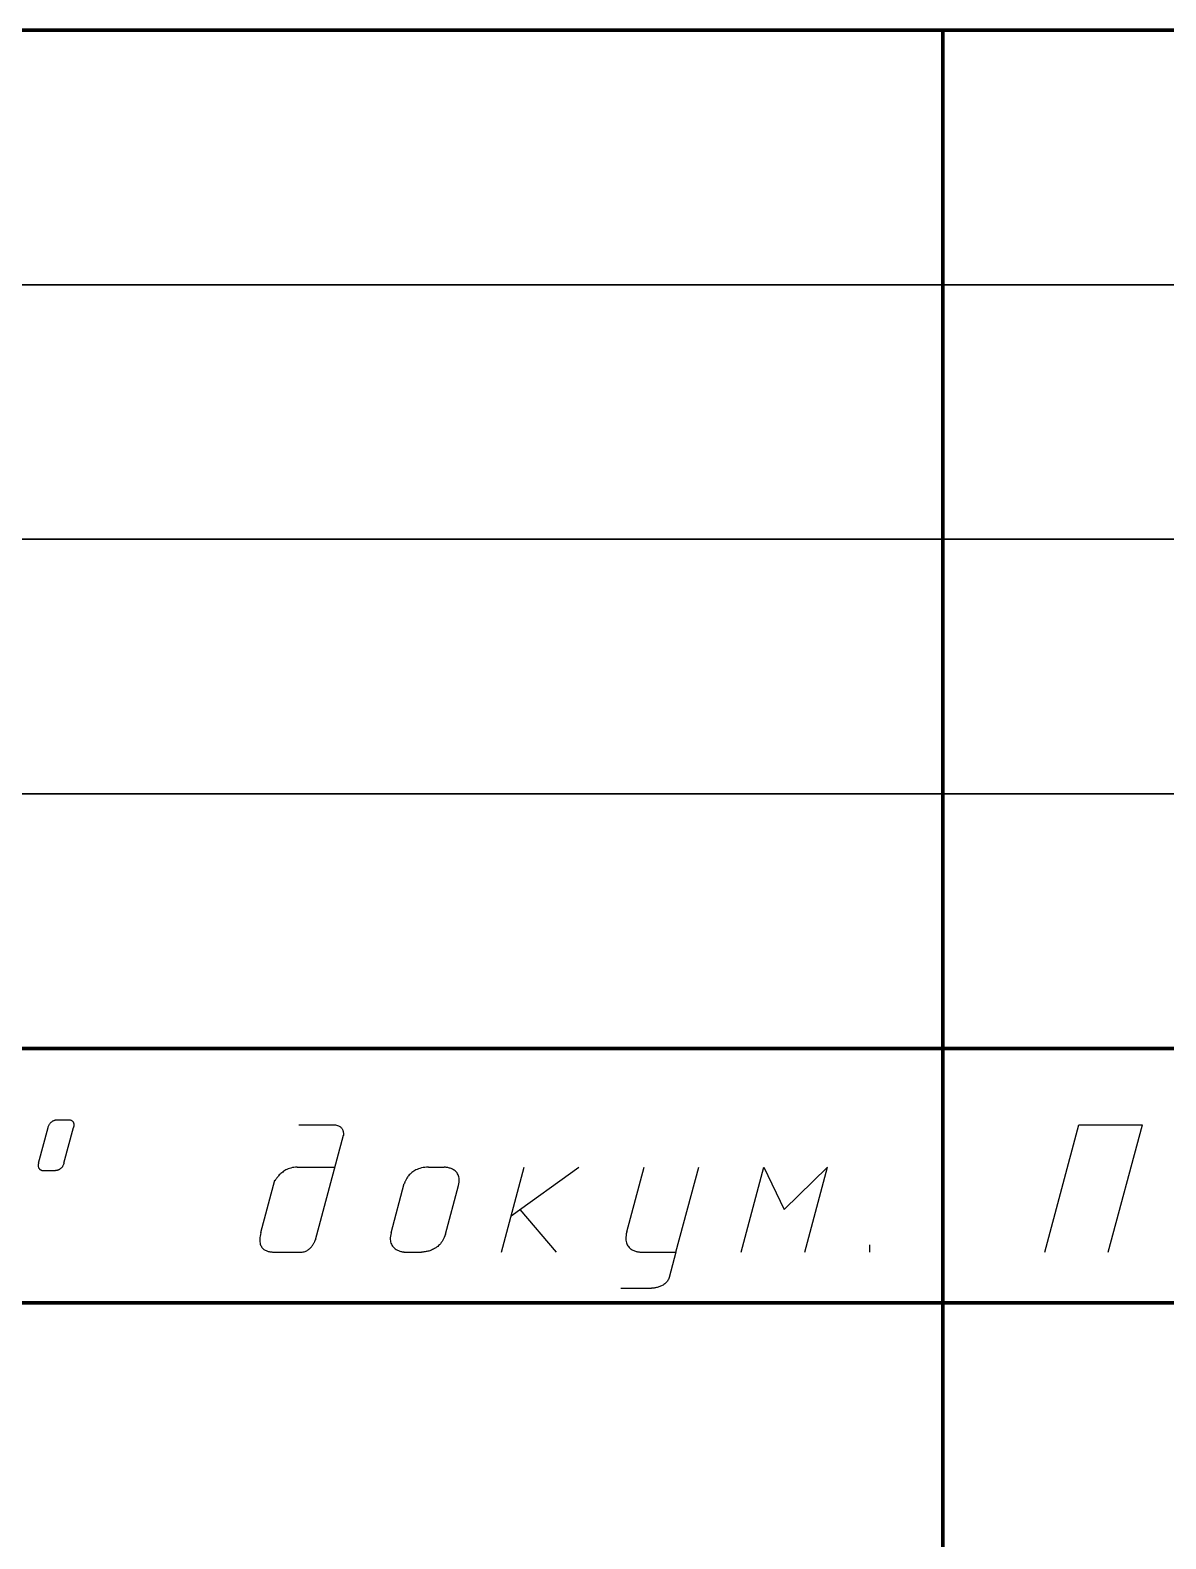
# Model space of a CAD drawing. Header units: millimetres. Extents: x 0 to 1189, y 0 to 841.
# Drawn here: x 1021.08 to 1043.38, y 30.37 to 60 of the extents above; entities that cross this region are included whole.
import ezdxf

# ---------------------------------------------------------------- set-up
doc = ezdxf.new("R2010")
doc.units = ezdxf.units.MM
doc.layers.get('0').update_dxf_attribs({"linetype": 'CONTINUOUS', "lineweight": 0})

msp = doc.modelspace()

# ---------------------------------------------------------------- linework, layer by layer
at = {"lineweight": 70}
for p, q in [((999, 60), (1184, 60)), ((1039, 5), (1039, 60)), ((999, 40), (1064, 40)), ((999, 35), (1064, 35))]:
    msp.add_line(p, q, dxfattribs=at)
at = {"lineweight": 35}
for p, q in [((999, 55), (1064, 55)), ((999, 50), (1064, 50)), ((999, 45), (1064, 45))]:
    msp.add_line(p, q, dxfattribs=at)
at = {"linetype": 'CONTINUOUS', "lineweight": 25}
for p, q in [((1021.461, 38.52), (1021.468, 38.529)), ((1021.468, 38.529), (1021.475, 38.538)), ((1021.475, 38.538), (1021.483, 38.546)), ((1021.483, 38.546), (1021.491, 38.553)), ((1021.491, 38.553), (1021.499, 38.559)), ((1021.499, 38.559), (1021.507, 38.565)), ((1021.507, 38.565), (1021.515, 38.57)), ((1021.515, 38.57), (1021.523, 38.575)), ((1021.523, 38.575), (1021.531, 38.579)), ((1021.531, 38.579), (1021.539, 38.583)), ((1021.539, 38.583), (1021.547, 38.586)), ((1021.547, 38.586), (1021.554, 38.589)), ((1021.554, 38.589), (1021.561, 38.591)), ((1021.561, 38.591), (1021.568, 38.593)), ((1021.568, 38.593), (1021.574, 38.595)), ((1021.574, 38.595), (1021.58, 38.596)), ((1021.58, 38.596), (1021.586, 38.597)), ((1021.586, 38.597), (1021.591, 38.598)), ((1021.591, 38.598), (1021.595, 38.599)), ((1021.595, 38.599), (1021.599, 38.599)), ((1021.599, 38.599), (1021.602, 38.6)), ((1021.602, 38.6), (1021.604, 38.6)), ((1021.604, 38.6), (1021.605, 38.6)), ((1021.605, 38.6), (1021.606, 38.6)), ((1021.606, 38.6), (1021.606, 38.6)), ((1021.606, 38.6), (1021.828, 38.6)), ((1021.828, 38.6), (1021.841, 38.599)), ((1021.841, 38.599), (1021.853, 38.598)), ((1021.853, 38.598), (1021.864, 38.595)), ((1021.864, 38.595), (1021.874, 38.593)), ((1021.874, 38.593), (1021.882, 38.589)), ((1021.882, 38.589), (1021.891, 38.585)), ((1021.891, 38.585), (1021.898, 38.58)), ((1021.898, 38.58), (1021.904, 38.575)), ((1021.904, 38.575), (1021.91, 38.569)), ((1021.91, 38.569), (1021.915, 38.563)), ((1021.915, 38.563), (1021.919, 38.557)), ((1021.919, 38.557), (1021.922, 38.55)), ((1021.922, 38.55), (1021.925, 38.544)), ((1021.925, 38.544), (1021.928, 38.537)), ((1021.928, 38.537), (1021.93, 38.53)), ((1021.93, 38.53), (1021.931, 38.523)), ((1021.931, 38.523), (1021.932, 38.515)), ((1021.24, 37.749), (1021.427, 38.448)), ((1021.427, 38.448), (1021.431, 38.462)), ((1021.431, 38.462), (1021.436, 38.475)), ((1021.436, 38.475), (1021.442, 38.488)), ((1021.442, 38.488), (1021.448, 38.499)), ((1021.448, 38.499), (1021.454, 38.51)), ((1021.454, 38.51), (1021.461, 38.52)), ((1021.739, 37.746), (1021.926, 38.444)), ((1021.927, 38.446), (1021.926, 38.444)), ((1021.928, 38.452), (1021.927, 38.448)), ((1021.927, 38.448), (1021.927, 38.446)), ((1021.929, 38.455), (1021.928, 38.452)), ((1021.93, 38.46), (1021.929, 38.455)), ((1021.931, 38.464), (1021.93, 38.46)), ((1021.932, 38.475), (1021.931, 38.47)), ((1021.931, 38.47), (1021.931, 38.464)), ((1021.932, 38.515), (1021.933, 38.508)), ((1021.933, 38.482), (1021.932, 38.475)), ((1021.933, 38.508), (1021.933, 38.501)), ((1021.933, 38.501), (1021.933, 38.495)), ((1021.933, 38.495), (1021.933, 38.488)), ((1021.933, 38.488), (1021.933, 38.482)), ((1026.351, 38.5), (1027.03, 38.5)), ((1026.68, 36.243), (1027.23, 38.297)), ((1027.03, 38.5), (1027.054, 38.499)), ((1027.054, 38.499), (1027.075, 38.497)), ((1027.075, 38.497), (1027.095, 38.493)), ((1027.095, 38.493), (1027.113, 38.488)), ((1027.113, 38.488), (1027.13, 38.482)), ((1027.13, 38.482), (1027.144, 38.475)), ((1027.144, 38.475), (1027.157, 38.467)), ((1027.157, 38.467), (1027.169, 38.459)), ((1027.169, 38.459), (1027.18, 38.449)), ((1027.18, 38.449), (1027.189, 38.439)), ((1027.189, 38.439), (1027.197, 38.429)), ((1027.197, 38.429), (1027.204, 38.418)), ((1027.204, 38.418), (1027.209, 38.407)), ((1027.209, 38.407), (1027.214, 38.395)), ((1027.214, 38.395), (1027.218, 38.384)), ((1027.218, 38.384), (1027.221, 38.373)), ((1027.221, 38.373), (1027.224, 38.362)), ((1027.224, 38.362), (1027.226, 38.352)), ((1027.226, 38.352), (1027.227, 38.342)), ((1027.227, 38.342), (1027.228, 38.332)), ((1027.228, 38.332), (1027.228, 38.323)), ((1027.228, 38.323), (1027.228, 38.315)), ((1027.228, 38.315), (1027.228, 38.308)), ((1027.228, 38.308), (1027.228, 38.302)), ((1027.228, 38.302), (1027.228, 38.297)), ((1027.228, 38.297), (1027.228, 38.293)), ((1027.228, 38.293), (1027.228, 38.291)), ((1027.228, 38.29), (1027.229, 38.293)), ((1027.228, 38.291), (1027.228, 38.29)), ((1027.228, 38.29), (1027.228, 38.29)), ((1027.229, 38.293), (1027.23, 38.297)), ((1041, 36), (1041.67, 38.5)), ((1041.67, 38.5), (1042.92, 38.5)), ((1042.25, 36), (1042.92, 38.5)), ((1021.234, 37.722), (1021.233, 37.71)), ((1021.233, 37.71), (1021.233, 37.699)), ((1021.233, 37.699), (1021.234, 37.688)), ((1021.237, 37.735), (1021.234, 37.722)), ((1021.234, 37.688), (1021.235, 37.678)), ((1021.235, 37.678), (1021.237, 37.669)), ((1021.24, 37.749), (1021.237, 37.735)), ((1021.237, 37.669), (1021.24, 37.661)), ((1021.24, 37.661), (1021.243, 37.653)), ((1021.243, 37.653), (1021.247, 37.646)), ((1021.247, 37.646), (1021.252, 37.64)), ((1021.252, 37.64), (1021.257, 37.634)), ((1021.257, 37.634), (1021.262, 37.629)), ((1021.667, 37.634), (1021.66, 37.629)), ((1021.675, 37.639), (1021.667, 37.634)), ((1021.682, 37.645), (1021.675, 37.639)), ((1021.689, 37.652), (1021.682, 37.645)), ((1021.695, 37.66), (1021.689, 37.652)), ((1021.702, 37.668), (1021.695, 37.66)), ((1021.708, 37.677), (1021.702, 37.668)), ((1021.714, 37.686), (1021.708, 37.677)), ((1021.72, 37.696), (1021.714, 37.686)), ((1021.726, 37.707), (1021.72, 37.696)), ((1021.731, 37.719), (1021.726, 37.707)), ((1021.735, 37.732), (1021.731, 37.719)), ((1021.739, 37.746), (1021.735, 37.732)), ((1026.144, 37.634), (1026.119, 37.623)), ((1026.17, 37.643), (1026.144, 37.634)), ((1026.197, 37.651), (1026.17, 37.643)), ((1026.225, 37.658), (1026.197, 37.651)), ((1026.255, 37.663), (1026.225, 37.658)), ((1026.286, 37.666), (1026.255, 37.663)), ((1026.319, 37.667), (1026.286, 37.666)), ((1026.319, 37.667), (1027.061, 37.667)), ((1028.704, 37.635), (1028.678, 37.625)), ((1028.732, 37.644), (1028.704, 37.635)), ((1028.761, 37.652), (1028.732, 37.644)), ((1028.792, 37.658), (1028.761, 37.652)), ((1028.825, 37.663), (1028.792, 37.658)), ((1028.86, 37.666), (1028.825, 37.663)), ((1028.896, 37.667), (1028.86, 37.666)), ((1028.896, 37.667), (1029.209, 37.667)), ((1029.21, 37.667), (1029.209, 37.667)), ((1029.213, 37.667), (1029.21, 37.667)), ((1029.217, 37.666), (1029.213, 37.667)), ((1029.224, 37.666), (1029.217, 37.666)), ((1029.233, 37.665), (1029.224, 37.666)), ((1029.243, 37.664), (1029.233, 37.665)), ((1029.254, 37.663), (1029.243, 37.664)), ((1029.267, 37.66), (1029.254, 37.663)), ((1029.28, 37.658), (1029.267, 37.66)), ((1029.295, 37.655), (1029.28, 37.658)), ((1029.31, 37.651), (1029.295, 37.655)), ((1029.325, 37.646), (1029.31, 37.651)), ((1029.341, 37.64), (1029.325, 37.646)), ((1029.357, 37.633), (1029.341, 37.64)), ((1029.373, 37.626), (1029.357, 37.633)), ((1030.334, 36), (1030.781, 37.667)), ((1030.525, 36.714), (1031.853, 37.667)), ((1032.793, 36.397), (1033.133, 37.667)), ((1033.759, 36), (1034.205, 37.667)), ((1035.038, 36), (1035.485, 37.667)), ((1035.038, 36), (1035.485, 37.667)), ((1035.485, 37.667), (1035.887, 36.833)), ((1036.735, 37.667), (1035.887, 36.833)), ((1036.288, 36), (1036.735, 37.667)), ((1021.262, 37.629), (1021.267, 37.625)), ((1021.267, 37.625), (1021.273, 37.621)), ((1021.273, 37.621), (1021.279, 37.617)), ((1021.279, 37.617), (1021.285, 37.614)), ((1021.285, 37.614), (1021.291, 37.611)), ((1021.291, 37.611), (1021.297, 37.609)), ((1021.297, 37.609), (1021.303, 37.607)), ((1021.303, 37.607), (1021.308, 37.605)), ((1021.308, 37.605), (1021.314, 37.604)), ((1021.314, 37.604), (1021.319, 37.603)), ((1021.319, 37.603), (1021.323, 37.602)), ((1021.323, 37.602), (1021.328, 37.601)), ((1021.328, 37.601), (1021.331, 37.601)), ((1021.331, 37.601), (1021.334, 37.6)), ((1021.334, 37.6), (1021.337, 37.6)), ((1021.337, 37.6), (1021.339, 37.6)), ((1021.339, 37.6), (1021.34, 37.6)), ((1021.34, 37.6), (1021.34, 37.6)), ((1021.34, 37.6), (1021.574, 37.6)), ((1021.575, 37.6), (1021.574, 37.6)), ((1021.576, 37.6), (1021.575, 37.6)), ((1021.578, 37.6), (1021.576, 37.6)), ((1021.58, 37.6), (1021.578, 37.6)), ((1021.583, 37.601), (1021.58, 37.6)), ((1021.587, 37.601), (1021.583, 37.601)), ((1021.591, 37.602), (1021.587, 37.601)), ((1021.596, 37.603), (1021.591, 37.602)), ((1021.601, 37.604), (1021.596, 37.603)), ((1021.607, 37.605), (1021.601, 37.604)), ((1021.613, 37.607), (1021.607, 37.605)), ((1021.619, 37.608), (1021.613, 37.607)), ((1021.625, 37.611), (1021.619, 37.608)), ((1021.632, 37.613), (1021.625, 37.611)), ((1021.639, 37.617), (1021.632, 37.613)), ((1021.646, 37.62), (1021.639, 37.617)), ((1021.653, 37.624), (1021.646, 37.62)), ((1021.66, 37.629), (1021.653, 37.624)), ((1025.606, 36.384), (1025.882, 37.413)), ((1025.879, 37.401), (1025.88, 37.406)), ((1025.879, 37.399), (1025.879, 37.401)), ((1025.88, 37.399), (1025.879, 37.399)), ((1025.88, 37.406), (1025.882, 37.413)), ((1025.882, 37.401), (1025.88, 37.399)), ((1025.885, 37.405), (1025.882, 37.401)), ((1025.888, 37.41), (1025.885, 37.405)), ((1025.893, 37.418), (1025.888, 37.41)), ((1025.899, 37.426), (1025.893, 37.418)), ((1025.906, 37.436), (1025.899, 37.426)), ((1025.914, 37.447), (1025.906, 37.436)), ((1025.922, 37.459), (1025.914, 37.447)), ((1025.933, 37.472), (1025.922, 37.459)), ((1025.944, 37.486), (1025.933, 37.472)), ((1025.956, 37.5), (1025.944, 37.486)), ((1025.969, 37.514), (1025.956, 37.5)), ((1025.984, 37.529), (1025.969, 37.514)), ((1026, 37.543), (1025.984, 37.529)), ((1026.016, 37.558), (1026, 37.543)), ((1026.035, 37.572), (1026.016, 37.558)), ((1026.054, 37.586), (1026.035, 37.572)), ((1026.075, 37.599), (1026.054, 37.586)), ((1026.096, 37.612), (1026.075, 37.599)), ((1026.119, 37.623), (1026.096, 37.612)), ((1028.165, 36.378), (1028.424, 37.346)), ((1028.425, 37.35), (1028.424, 37.347)), ((1028.424, 37.347), (1028.424, 37.346)), ((1028.426, 37.355), (1028.425, 37.35)), ((1028.429, 37.361), (1028.426, 37.355)), ((1028.432, 37.369), (1028.429, 37.361)), ((1028.435, 37.378), (1028.432, 37.369)), ((1028.44, 37.389), (1028.435, 37.378)), ((1028.445, 37.4), (1028.44, 37.389)), ((1028.451, 37.412), (1028.445, 37.4)), ((1028.458, 37.426), (1028.451, 37.412)), ((1028.466, 37.44), (1028.458, 37.426)), ((1028.475, 37.454), (1028.466, 37.44)), ((1028.485, 37.469), (1028.475, 37.454)), ((1028.496, 37.484), (1028.485, 37.469)), ((1028.509, 37.499), (1028.496, 37.484)), ((1028.522, 37.515), (1028.509, 37.499)), ((1028.537, 37.53), (1028.522, 37.515)), ((1028.553, 37.545), (1028.537, 37.53)), ((1028.57, 37.56), (1028.553, 37.545)), ((1028.589, 37.575), (1028.57, 37.56)), ((1028.609, 37.588), (1028.589, 37.575)), ((1028.63, 37.601), (1028.609, 37.588)), ((1028.653, 37.614), (1028.63, 37.601)), ((1028.678, 37.625), (1028.653, 37.614)), ((1029.389, 37.617), (1029.373, 37.626)), ((1029.405, 37.607), (1029.389, 37.617)), ((1029.42, 37.596), (1029.405, 37.607)), ((1029.434, 37.584), (1029.42, 37.596)), ((1029.447, 37.57), (1029.434, 37.584)), ((1029.459, 37.555), (1029.447, 37.57)), ((1029.47, 37.538), (1029.459, 37.555)), ((1029.48, 37.519), (1029.47, 37.538)), ((1029.488, 37.499), (1029.48, 37.519)), ((1029.485, 37.306), (1029.493, 37.34)), ((1029.494, 37.478), (1029.488, 37.499)), ((1029.493, 37.34), (1029.498, 37.372)), ((1029.499, 37.454), (1029.494, 37.478)), ((1029.498, 37.372), (1029.501, 37.401)), ((1029.501, 37.428), (1029.499, 37.454)), ((1029.501, 37.401), (1029.501, 37.428)), ((1029.23, 36.353), (1029.485, 37.306)), ((1030.692, 36.833), (1031.406, 36)), ((1025.587, 36.283), (1025.585, 36.254)), ((1025.585, 36.254), (1025.585, 36.227)), ((1025.585, 36.227), (1025.587, 36.202)), ((1025.591, 36.315), (1025.587, 36.283)), ((1025.587, 36.202), (1025.59, 36.178)), ((1025.59, 36.178), (1025.595, 36.157)), ((1025.597, 36.348), (1025.591, 36.315)), ((1025.595, 36.157), (1025.602, 36.137)), ((1025.606, 36.384), (1025.597, 36.348)), ((1026.627, 36.139), (1026.635, 36.152)), ((1026.635, 36.152), (1026.642, 36.164)), ((1026.642, 36.164), (1026.649, 36.176)), ((1026.649, 36.176), (1026.655, 36.187)), ((1026.655, 36.187), (1026.66, 36.197)), ((1026.66, 36.197), (1026.665, 36.207)), ((1026.665, 36.207), (1026.669, 36.216)), ((1026.669, 36.216), (1026.672, 36.224)), ((1026.672, 36.224), (1026.675, 36.231)), ((1026.675, 36.231), (1026.677, 36.237)), ((1026.677, 36.237), (1026.678, 36.241)), ((1026.678, 36.241), (1026.68, 36.244)), ((1026.68, 36.244), (1026.68, 36.246)), ((1026.68, 36.246), (1026.68, 36.245)), ((1026.68, 36.245), (1026.68, 36.243)), ((1028.151, 36.31), (1028.148, 36.279)), ((1028.148, 36.279), (1028.148, 36.25)), ((1028.148, 36.25), (1028.151, 36.223)), ((1028.156, 36.343), (1028.151, 36.31)), ((1028.151, 36.223), (1028.155, 36.199)), ((1028.155, 36.199), (1028.162, 36.176)), ((1028.165, 36.378), (1028.156, 36.343)), ((1028.162, 36.176), (1028.17, 36.155)), ((1028.17, 36.155), (1028.18, 36.135)), ((1029.134, 36.164), (1029.116, 36.144)), ((1029.151, 36.185), (1029.134, 36.164)), ((1029.167, 36.208), (1029.151, 36.185)), ((1029.182, 36.233), (1029.167, 36.208)), ((1029.196, 36.26), (1029.182, 36.233)), ((1029.209, 36.289), (1029.196, 36.26)), ((1029.22, 36.32), (1029.209, 36.289)), ((1029.23, 36.353), (1029.22, 36.32)), ((1032.775, 36.293), (1032.774, 36.263)), ((1032.774, 36.263), (1032.775, 36.234)), ((1032.778, 36.325), (1032.775, 36.293)), ((1032.775, 36.234), (1032.779, 36.208)), ((1032.784, 36.36), (1032.778, 36.325)), ((1032.779, 36.208), (1032.785, 36.184)), ((1032.793, 36.397), (1032.784, 36.36)), ((1032.785, 36.184), (1032.792, 36.162)), ((1032.792, 36.162), (1032.802, 36.142)), ((1025.602, 36.137), (1025.61, 36.12)), ((1025.61, 36.12), (1025.619, 36.103)), ((1025.619, 36.103), (1025.629, 36.089)), ((1025.629, 36.089), (1025.641, 36.075)), ((1025.641, 36.075), (1025.653, 36.063)), ((1025.653, 36.063), (1025.666, 36.053)), ((1025.666, 36.053), (1025.68, 36.044)), ((1025.68, 36.044), (1025.694, 36.035)), ((1025.694, 36.035), (1025.708, 36.028)), ((1025.708, 36.028), (1025.723, 36.022)), ((1025.723, 36.022), (1025.738, 36.017)), ((1025.738, 36.017), (1025.753, 36.013)), ((1025.753, 36.013), (1025.768, 36.009)), ((1025.768, 36.009), (1025.782, 36.007)), ((1025.782, 36.007), (1025.796, 36.004)), ((1025.796, 36.004), (1025.81, 36.003)), ((1025.81, 36.003), (1025.823, 36.002)), ((1025.823, 36.002), (1025.836, 36.001)), ((1025.836, 36.001), (1025.847, 36)), ((1025.847, 36), (1025.858, 36)), ((1025.858, 36), (1025.867, 36)), ((1025.867, 36), (1025.876, 36)), ((1025.876, 36), (1026.397, 36)), ((1026.397, 36), (1026.418, 36.001)), ((1026.418, 36.001), (1026.438, 36.003)), ((1026.438, 36.003), (1026.456, 36.007)), ((1026.456, 36.007), (1026.474, 36.012)), ((1026.474, 36.012), (1026.491, 36.019)), ((1026.491, 36.019), (1026.508, 36.027)), ((1026.508, 36.027), (1026.523, 36.035)), ((1026.523, 36.035), (1026.538, 36.045)), ((1026.538, 36.045), (1026.552, 36.055)), ((1026.552, 36.055), (1026.565, 36.066)), ((1026.565, 36.066), (1026.577, 36.078)), ((1026.577, 36.078), (1026.588, 36.09)), ((1026.588, 36.09), (1026.599, 36.102)), ((1026.599, 36.102), (1026.609, 36.114)), ((1026.609, 36.114), (1026.618, 36.127)), ((1026.618, 36.127), (1026.627, 36.139)), ((1028.18, 36.135), (1028.191, 36.118)), ((1028.191, 36.118), (1028.203, 36.102)), ((1028.203, 36.102), (1028.217, 36.087)), ((1028.217, 36.087), (1028.231, 36.074)), ((1028.231, 36.074), (1028.246, 36.062)), ((1028.246, 36.062), (1028.262, 36.052)), ((1028.262, 36.052), (1028.278, 36.043)), ((1028.278, 36.043), (1028.293, 36.035)), ((1028.293, 36.035), (1028.309, 36.028)), ((1028.309, 36.028), (1028.325, 36.022)), ((1028.325, 36.022), (1028.339, 36.017)), ((1028.339, 36.017), (1028.354, 36.013)), ((1028.354, 36.013), (1028.367, 36.009)), ((1028.367, 36.009), (1028.379, 36.007)), ((1028.379, 36.007), (1028.39, 36.004)), ((1028.39, 36.004), (1028.4, 36.003)), ((1028.4, 36.003), (1028.408, 36.002)), ((1028.408, 36.002), (1028.414, 36.001)), ((1028.414, 36.001), (1028.418, 36)), ((1028.419, 36), (1028.416, 36)), ((1028.416, 36), (1028.761, 36)), ((1028.418, 36), (1028.42, 36)), ((1028.42, 36), (1028.419, 36)), ((1028.765, 36), (1028.761, 36)), ((1028.77, 36), (1028.765, 36)), ((1028.777, 36), (1028.77, 36)), ((1028.786, 36.001), (1028.777, 36)), ((1028.797, 36.001), (1028.786, 36.001)), ((1028.809, 36.003), (1028.797, 36.001)), ((1028.822, 36.004), (1028.809, 36.003)), ((1028.836, 36.006), (1028.822, 36.004)), ((1028.852, 36.009), (1028.836, 36.006)), ((1028.868, 36.012), (1028.852, 36.009)), ((1028.885, 36.016), (1028.868, 36.012)), ((1028.903, 36.02), (1028.885, 36.016)), ((1028.922, 36.026), (1028.903, 36.02)), ((1028.941, 36.032), (1028.922, 36.026)), ((1028.96, 36.04), (1028.941, 36.032)), ((1028.98, 36.049), (1028.96, 36.04)), ((1029, 36.058), (1028.98, 36.049)), ((1029.02, 36.069), (1029, 36.058)), ((1029.04, 36.081), (1029.02, 36.069)), ((1029.059, 36.095), (1029.04, 36.081)), ((1029.079, 36.11), (1029.059, 36.095)), ((1029.098, 36.126), (1029.079, 36.11)), ((1029.116, 36.144), (1029.098, 36.126)), ((1032.802, 36.142), (1032.812, 36.124)), ((1032.812, 36.124), (1032.824, 36.107)), ((1032.824, 36.107), (1032.837, 36.092)), ((1032.837, 36.092), (1032.851, 36.078)), ((1032.851, 36.078), (1032.866, 36.066)), ((1032.866, 36.066), (1032.881, 36.055)), ((1032.881, 36.055), (1032.897, 36.045)), ((1032.897, 36.045), (1032.913, 36.037)), ((1032.913, 36.037), (1032.929, 36.029)), ((1032.929, 36.029), (1032.945, 36.023)), ((1032.945, 36.023), (1032.961, 36.018)), ((1032.961, 36.018), (1032.976, 36.013)), ((1032.976, 36.013), (1032.99, 36.01)), ((1032.99, 36.01), (1033.004, 36.007)), ((1033.004, 36.007), (1033.017, 36.005)), ((1033.017, 36.005), (1033.029, 36.003)), ((1033.029, 36.003), (1033.039, 36.002)), ((1033.039, 36.002), (1033.048, 36.001)), ((1033.048, 36.001), (1033.055, 36)), ((1033.055, 36), (1033.061, 36)), ((1033.061, 36), (1033.064, 36)), ((1033.064, 36), (1033.065, 36)), ((1033.065, 36), (1033.759, 36)), ((1033.759, 36), (1033.625, 35.502)), ((1037.568, 36), (1037.568, 36.139)), ((1033.25, 35.286), (1032.676, 35.286)), ((1033.253, 35.286), (1033.25, 35.286)), ((1033.25, 35.286), (1033.25, 35.286)), ((1033.258, 35.286), (1033.253, 35.286)), ((1033.264, 35.287), (1033.258, 35.286)), ((1033.271, 35.287), (1033.264, 35.287)), ((1033.28, 35.288), (1033.271, 35.287)), ((1033.291, 35.289), (1033.28, 35.288)), ((1033.302, 35.29), (1033.291, 35.289)), ((1033.315, 35.291), (1033.302, 35.29)), ((1033.329, 35.293), (1033.315, 35.291)), ((1033.343, 35.296), (1033.329, 35.293)), ((1033.358, 35.299), (1033.343, 35.296)), ((1033.374, 35.302), (1033.358, 35.299)), ((1033.39, 35.306), (1033.374, 35.302)), ((1033.407, 35.311), (1033.39, 35.306)), ((1033.423, 35.316), (1033.407, 35.311)), ((1033.44, 35.322), (1033.423, 35.316)), ((1033.457, 35.329), (1033.44, 35.322)), ((1033.474, 35.336), (1033.457, 35.329)), ((1033.491, 35.344), (1033.474, 35.336)), ((1033.507, 35.353), (1033.491, 35.344)), ((1033.523, 35.363), (1033.507, 35.353)), ((1033.538, 35.375), (1033.523, 35.363)), ((1033.553, 35.387), (1033.538, 35.375)), ((1033.566, 35.4), (1033.553, 35.387)), ((1033.579, 35.414), (1033.566, 35.4)), ((1033.591, 35.429), (1033.579, 35.414)), ((1033.602, 35.445), (1033.591, 35.429)), ((1033.611, 35.463), (1033.602, 35.445)), ((1033.619, 35.482), (1033.611, 35.463)), ((1033.625, 35.502), (1033.619, 35.482))]:
    msp.add_line(p, q, dxfattribs=at)

doc.saveas('drawing.dxf')
